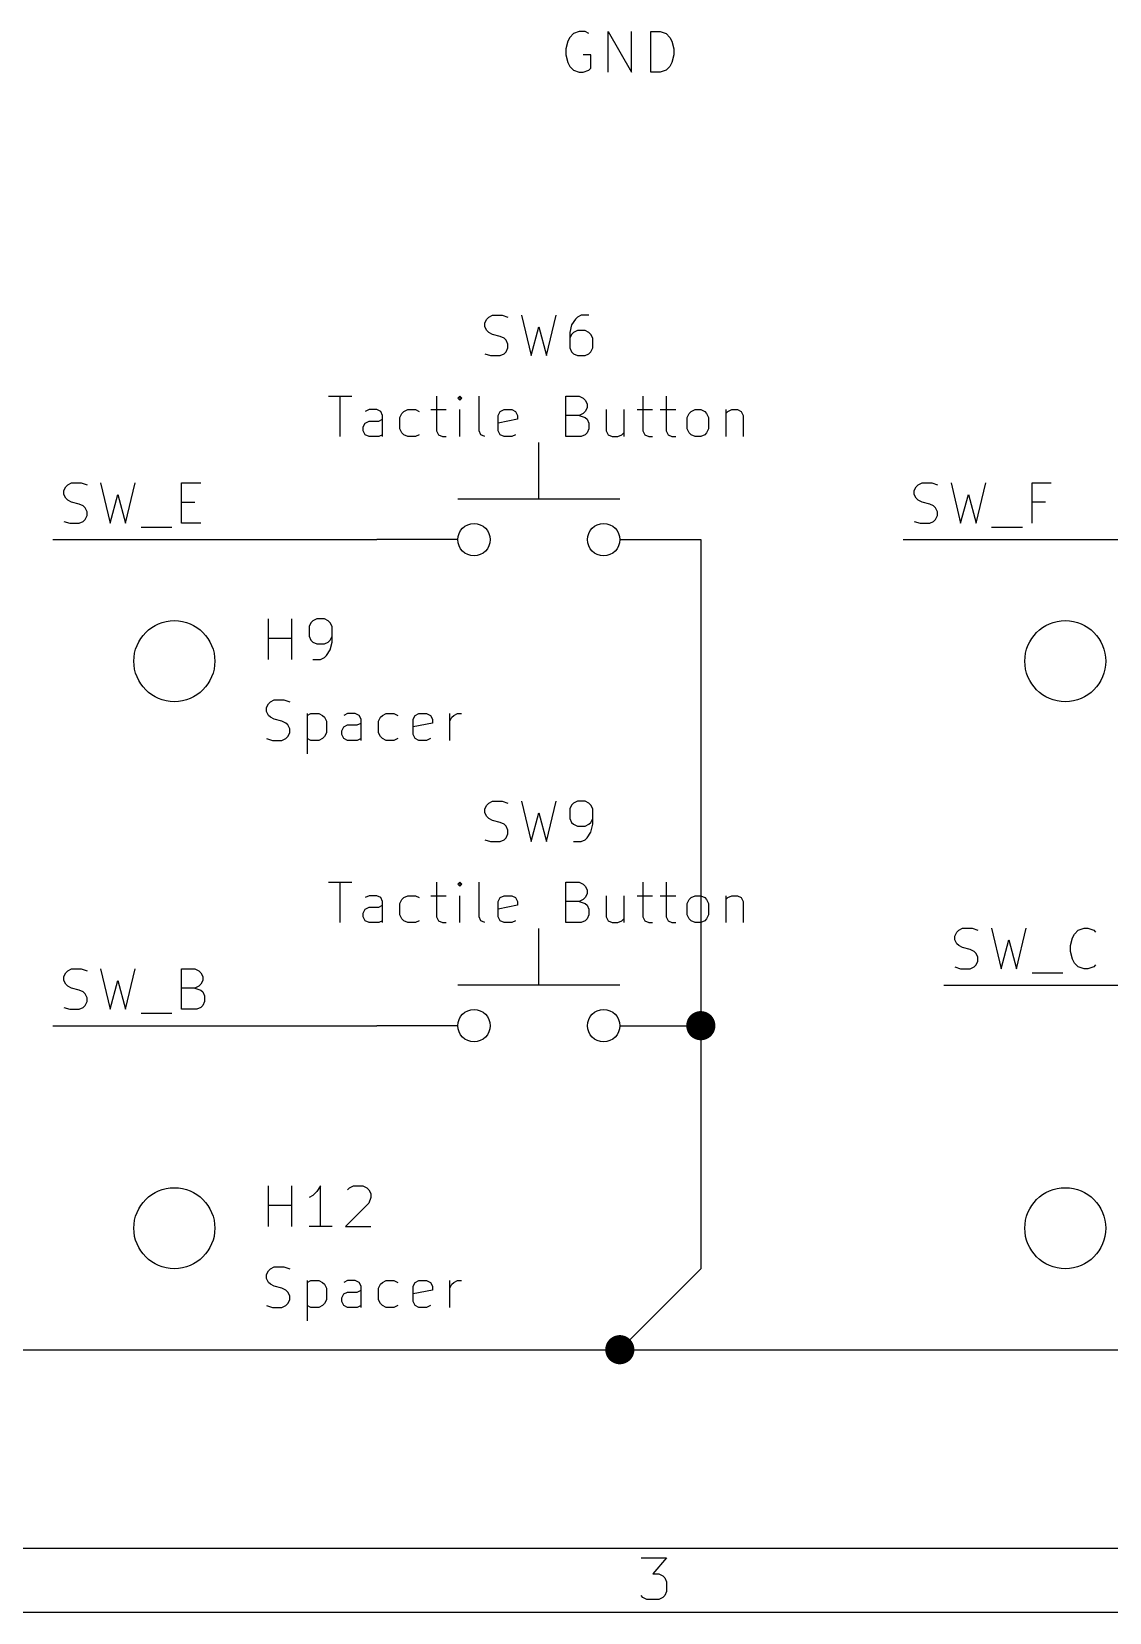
# Model space of a CAD drawing. Extents: x 0.4 to 11.3, y -7.9 to -0.4.
# Drawn here: x 4.574 to 5.904, y -7.874 to -5.923 of the extents above; entities that cross this region are included whole.
import ezdxf

# ---------------------------------------------------------------- set-up
doc = ezdxf.new("R2010")
doc.units = 0
doc.header["$MEASUREMENT"] = 0
for name, color, linetype in [('CYAN2', 4, 'CONTINUOUS'), ('GRAY1', 251, 'CONTINUOUS'), ('GREEN3', 91, 'CONTINUOUS'), ('RED2', 1, 'CONTINUOUS')]:
    doc.layers.add(name, color=color, linetype=linetype)

msp = doc.modelspace()

# ---------------------------------------------------------------- linework, layer by layer
at = {"layer": 'CYAN2', "linetype": 'CONTINUOUS'}
for p, q in [((5.2381, -5.9299), (5.2357, -5.9347)), ((5.2429, -5.9252), (5.2381, -5.9299)), ((5.25, -5.9228), (5.2429, -5.9252)), ((5.2571, -5.9228), (5.25, -5.9228)), ((5.2619, -5.9252), (5.2571, -5.9228)), ((5.2857, -5.9728), (5.2857, -5.9228)), ((5.2857, -5.9228), (5.3143, -5.9728)), ((5.3143, -5.9728), (5.3143, -5.9228)), ((5.3381, -5.9728), (5.3381, -5.9228)), ((5.3381, -5.9228), (5.35, -5.9228)), ((5.35, -5.9228), (5.3571, -5.9252)), ((5.3571, -5.9252), (5.3619, -5.9299)), ((5.3619, -5.9299), (5.3643, -5.9347)), ((5.2357, -5.9347), (5.2333, -5.9442)), ((5.2333, -5.9442), (5.2333, -5.9514)), ((5.2333, -5.9514), (5.2357, -5.9609)), ((5.2643, -5.9514), (5.2548, -5.9514)), ((5.2643, -5.968), (5.2643, -5.9514)), ((5.3643, -5.9347), (5.3667, -5.9442)), ((5.3667, -5.9514), (5.3643, -5.9609)), ((5.3667, -5.9442), (5.3667, -5.9514)), ((5.2357, -5.9609), (5.2381, -5.9657)), ((5.2381, -5.9657), (5.2429, -5.9704)), ((5.2429, -5.9704), (5.25, -5.9728)), ((5.2548, -5.9728), (5.2619, -5.9704)), ((5.2619, -5.9704), (5.2643, -5.968)), ((5.3571, -5.9704), (5.35, -5.9728)), ((5.3619, -5.9657), (5.3571, -5.9704)), ((5.3643, -5.9609), (5.3619, -5.9657)), ((5.25, -5.9728), (5.2548, -5.9728)), ((5.35, -5.9728), (5.3381, -5.9728)), ((5.1333, -6.2823), (5.1357, -6.2776)), ((5.1333, -6.2871), (5.1333, -6.2823)), ((5.1357, -6.2776), (5.1381, -6.2752)), ((5.1381, -6.2752), (5.1429, -6.2728)), ((5.1429, -6.2728), (5.1548, -6.2728)), ((5.1548, -6.2728), (5.1619, -6.2752)), ((5.1786, -6.2728), (5.1905, -6.3228)), ((5.2095, -6.3228), (5.2214, -6.2728)), ((5.2452, -6.2776), (5.2405, -6.2847)), ((5.2476, -6.2752), (5.2452, -6.2776)), ((5.2524, -6.2728), (5.2476, -6.2752)), ((5.2619, -6.2728), (5.2524, -6.2728)), ((5.1357, -6.2919), (5.1333, -6.2871)), ((5.1381, -6.2942), (5.1357, -6.2919)), ((5.1429, -6.2966), (5.1381, -6.2942)), ((5.1524, -6.299), (5.1429, -6.2966)), ((5.1571, -6.3014), (5.1524, -6.299)), ((5.1595, -6.3038), (5.1571, -6.3014)), ((5.1905, -6.3228), (5.2, -6.2871)), ((5.2, -6.2871), (5.2095, -6.3228)), ((5.2405, -6.2847), (5.2381, -6.2942)), ((5.2381, -6.2942), (5.2381, -6.3133)), ((5.2405, -6.2966), (5.2381, -6.3014)), ((5.2429, -6.2942), (5.2405, -6.2966)), ((5.2476, -6.2919), (5.2429, -6.2942)), ((5.2571, -6.2919), (5.2476, -6.2919)), ((5.2619, -6.2942), (5.2571, -6.2919)), ((5.2643, -6.2966), (5.2619, -6.2942)), ((5.2667, -6.3014), (5.2643, -6.2966)), ((5.2667, -6.3133), (5.2667, -6.3014)), ((5.1333, -6.3204), (5.1405, -6.3228)), ((5.1405, -6.3228), (5.1524, -6.3228)), ((5.1524, -6.3228), (5.1571, -6.3204)), ((5.1571, -6.3204), (5.1595, -6.318)), ((5.1619, -6.3085), (5.1595, -6.3038)), ((5.1595, -6.318), (5.1619, -6.3133)), ((5.1619, -6.3133), (5.1619, -6.3085)), ((5.2381, -6.3133), (5.2405, -6.318)), ((5.2405, -6.318), (5.2429, -6.3204)), ((5.2429, -6.3204), (5.2476, -6.3228)), ((5.2476, -6.3228), (5.2571, -6.3228)), ((5.2571, -6.3228), (5.2619, -6.3204)), ((5.2619, -6.3204), (5.2643, -6.318)), ((5.2643, -6.318), (5.2667, -6.3133)), ((4.9405, -6.3728), (4.9691, -6.3728)), ((4.9548, -6.4228), (4.9548, -6.3728)), ((5.0738, -6.3728), (5.0738, -6.4157)), ((5.1024, -6.3728), (5.1, -6.3752)), ((5.1, -6.3752), (5.1024, -6.3776)), ((5.1048, -6.3752), (5.1024, -6.3728)), ((5.1024, -6.3728), (5.1024, -6.3776)), ((5.1024, -6.3776), (5.1048, -6.3752)), ((5.1262, -6.4157), (5.1262, -6.3728)), ((5.2333, -6.4228), (5.2333, -6.3728)), ((5.2333, -6.3728), (5.25, -6.3728)), ((5.25, -6.3728), (5.2548, -6.3752)), ((5.2548, -6.3752), (5.2571, -6.3776)), ((5.2571, -6.3776), (5.2595, -6.3823)), ((5.3286, -6.3728), (5.3286, -6.4157)), ((5.3571, -6.3728), (5.3571, -6.4157)), ((4.9905, -6.3895), (4.9857, -6.3919)), ((5, -6.3895), (4.9905, -6.3895)), ((5.0048, -6.3919), (5, -6.3895)), ((5.0071, -6.3966), (5.0048, -6.3919)), ((5.0071, -6.4228), (5.0071, -6.3966)), ((5.0286, -6.399), (5.031, -6.3942)), ((5.0286, -6.4133), (5.0286, -6.399)), ((5.031, -6.3942), (5.0333, -6.3919)), ((5.0333, -6.3919), (5.0381, -6.3895)), ((5.0381, -6.3895), (5.0476, -6.3895)), ((5.0476, -6.3895), (5.0524, -6.3919)), ((5.0667, -6.3895), (5.0857, -6.3895)), ((5.1024, -6.4228), (5.1024, -6.3895)), ((5.15, -6.3966), (5.1524, -6.3919)), ((5.15, -6.4157), (5.15, -6.3966)), ((5.1524, -6.3919), (5.1571, -6.3895)), ((5.1571, -6.3895), (5.1667, -6.3895)), ((5.1667, -6.3895), (5.1714, -6.3919)), ((5.1714, -6.3919), (5.1738, -6.3966)), ((5.1738, -6.3966), (5.1738, -6.4014)), ((5.25, -6.3966), (5.2333, -6.3966)), ((5.2548, -6.3942), (5.25, -6.3966)), ((5.25, -6.3966), (5.2571, -6.399)), ((5.2571, -6.3919), (5.2548, -6.3942)), ((5.2595, -6.3871), (5.2571, -6.3919)), ((5.2571, -6.399), (5.2595, -6.4014)), ((5.2595, -6.3823), (5.2595, -6.3871)), ((5.2833, -6.3895), (5.2833, -6.4157)), ((5.3048, -6.3895), (5.3048, -6.4228)), ((5.3214, -6.3895), (5.3405, -6.3895)), ((5.35, -6.3895), (5.369, -6.3895)), ((5.3833, -6.399), (5.3857, -6.3942)), ((5.3833, -6.4133), (5.3833, -6.399)), ((5.3857, -6.3942), (5.3881, -6.3919)), ((5.3881, -6.3919), (5.3929, -6.3895)), ((5.3929, -6.3895), (5.4, -6.3895)), ((5.4, -6.3895), (5.4048, -6.3919)), ((5.4048, -6.3919), (5.4071, -6.3942)), ((5.4071, -6.3942), (5.4095, -6.399)), ((5.4095, -6.399), (5.4095, -6.4133)), ((5.4309, -6.3895), (5.4309, -6.4228)), ((5.4309, -6.3942), (5.4333, -6.3919)), ((5.4333, -6.3919), (5.4381, -6.3895)), ((5.4381, -6.3895), (5.4452, -6.3895)), ((5.4452, -6.3895), (5.45, -6.3919)), ((5.45, -6.3919), (5.4524, -6.3966)), ((5.4524, -6.3966), (5.4524, -6.4228)), ((4.9833, -6.4109), (4.9857, -6.4061)), ((4.9833, -6.4157), (4.9833, -6.4109)), ((4.9857, -6.4204), (4.9833, -6.4157)), ((4.9857, -6.4061), (4.9905, -6.4038)), ((4.9905, -6.4038), (5.0024, -6.4038)), ((5.0024, -6.4038), (5.0071, -6.4014)), ((5.031, -6.418), (5.0286, -6.4133)), ((5.0333, -6.4204), (5.031, -6.418)), ((5.0738, -6.4157), (5.0762, -6.4204)), ((5.1286, -6.4204), (5.1262, -6.4157)), ((5.1738, -6.4014), (5.15, -6.4061)), ((5.1524, -6.4204), (5.15, -6.4157)), ((5.2595, -6.418), (5.2571, -6.4204)), ((5.2595, -6.4014), (5.2619, -6.4061)), ((5.2619, -6.4133), (5.2595, -6.418)), ((5.2619, -6.4061), (5.2619, -6.4133)), ((5.2833, -6.4157), (5.2857, -6.4204)), ((5.3024, -6.4204), (5.3048, -6.418)), ((5.3286, -6.4157), (5.331, -6.4204)), ((5.3571, -6.4157), (5.3595, -6.4204)), ((5.3857, -6.418), (5.3833, -6.4133)), ((5.3881, -6.4204), (5.3857, -6.418)), ((5.4071, -6.418), (5.4048, -6.4204)), ((5.4095, -6.4133), (5.4071, -6.418)), ((4.9905, -6.4228), (4.9857, -6.4204)), ((5.0024, -6.4228), (4.9905, -6.4228)), ((5.0071, -6.4204), (5.0024, -6.4228)), ((5.0381, -6.4228), (5.0333, -6.4204)), ((5.0476, -6.4228), (5.0381, -6.4228)), ((5.0524, -6.4204), (5.0476, -6.4228)), ((5.0762, -6.4204), (5.081, -6.4228)), ((5.081, -6.4228), (5.0857, -6.4228)), ((5.1333, -6.4228), (5.1286, -6.4204)), ((5.1571, -6.4228), (5.1524, -6.4204)), ((5.1667, -6.4228), (5.1571, -6.4228)), ((5.1714, -6.4204), (5.1667, -6.4228)), ((5.2524, -6.4228), (5.2333, -6.4228)), ((5.2571, -6.4204), (5.2524, -6.4228)), ((5.2857, -6.4204), (5.2905, -6.4228)), ((5.2905, -6.4228), (5.2976, -6.4228)), ((5.2976, -6.4228), (5.3024, -6.4204)), ((5.331, -6.4204), (5.3357, -6.4228)), ((5.3357, -6.4228), (5.3405, -6.4228)), ((5.3595, -6.4204), (5.3643, -6.4228)), ((5.3643, -6.4228), (5.369, -6.4228)), ((5.3929, -6.4228), (5.3881, -6.4204)), ((5.4, -6.4228), (5.3929, -6.4228)), ((5.4048, -6.4204), (5.4, -6.4228)), ((4.8663, -6.6978), (4.8663, -6.6478)), ((4.8949, -6.6978), (4.8949, -6.6478)), ((4.9187, -6.6526), (4.9163, -6.6573)), ((4.921, -6.6502), (4.9187, -6.6526)), ((4.9258, -6.6478), (4.921, -6.6502)), ((4.9353, -6.6478), (4.9258, -6.6478)), ((4.9401, -6.6502), (4.9353, -6.6478)), ((4.9425, -6.6526), (4.9401, -6.6502)), ((4.9449, -6.6573), (4.9425, -6.6526)), ((4.8663, -6.6716), (4.8949, -6.6716)), ((4.9163, -6.6573), (4.9163, -6.6692)), ((4.9163, -6.6692), (4.9187, -6.674)), ((4.9187, -6.674), (4.921, -6.6764)), ((4.9401, -6.6764), (4.9425, -6.674)), ((4.9425, -6.674), (4.9449, -6.6692)), ((4.9449, -6.6764), (4.9449, -6.6573)), ((4.921, -6.6764), (4.9258, -6.6788)), ((4.9258, -6.6788), (4.9353, -6.6788)), ((4.9353, -6.6788), (4.9401, -6.6764)), ((4.9353, -6.6954), (4.9377, -6.693)), ((4.9377, -6.693), (4.9425, -6.6859)), ((4.9425, -6.6859), (4.9449, -6.6764)), ((4.921, -6.6978), (4.9306, -6.6978)), ((4.9306, -6.6978), (4.9353, -6.6954)), ((4.8663, -6.7526), (4.8687, -6.7502)), ((4.8687, -6.7502), (4.8734, -6.7478)), ((4.8734, -6.7478), (4.8853, -6.7478)), ((4.8853, -6.7478), (4.8925, -6.7502)), ((4.8639, -6.7573), (4.8663, -6.7526)), ((4.8639, -6.7621), (4.8639, -6.7573)), ((4.8663, -6.7669), (4.8639, -6.7621)), ((4.8687, -6.7692), (4.8663, -6.7669)), ((4.8734, -6.7716), (4.8687, -6.7692)), ((4.8829, -6.774), (4.8734, -6.7716)), ((4.9139, -6.7645), (4.9139, -6.8145)), ((4.9139, -6.7669), (4.9187, -6.7645)), ((4.9187, -6.7645), (4.9282, -6.7645)), ((4.9282, -6.7645), (4.9329, -6.7669)), ((4.9329, -6.7669), (4.9353, -6.7692)), ((4.9353, -6.7692), (4.9377, -6.774)), ((4.9639, -6.7645), (4.9591, -6.7669)), ((4.9734, -6.7645), (4.9639, -6.7645)), ((4.9782, -6.7669), (4.9734, -6.7645)), ((4.9806, -6.7716), (4.9782, -6.7669)), ((4.9806, -6.7978), (4.9806, -6.7716)), ((5.002, -6.774), (5.0044, -6.7692)), ((5.0044, -6.7692), (5.0068, -6.7669)), ((5.0068, -6.7669), (5.0115, -6.7645)), ((5.0115, -6.7645), (5.021, -6.7645)), ((5.021, -6.7645), (5.0258, -6.7669)), ((5.0449, -6.7716), (5.0472, -6.7669)), ((5.0449, -6.7907), (5.0449, -6.7716)), ((5.0472, -6.7669), (5.052, -6.7645)), ((5.052, -6.7645), (5.0615, -6.7645)), ((5.0615, -6.7645), (5.0663, -6.7669)), ((5.0663, -6.7669), (5.0687, -6.7716)), ((5.0687, -6.7716), (5.0687, -6.7764)), ((5.0901, -6.7978), (5.0901, -6.7645)), ((5.0901, -6.774), (5.0925, -6.7692)), ((5.0925, -6.7692), (5.0949, -6.7669)), ((5.0949, -6.7669), (5.0996, -6.7645)), ((5.0996, -6.7645), (5.1044, -6.7645)), ((4.8877, -6.7764), (4.8829, -6.774)), ((4.8901, -6.7788), (4.8877, -6.7764)), ((4.8925, -6.7835), (4.8901, -6.7788)), ((4.8901, -6.793), (4.8925, -6.7883)), ((4.8925, -6.7883), (4.8925, -6.7835)), ((4.9377, -6.7883), (4.9353, -6.793)), ((4.9377, -6.774), (4.9377, -6.7883)), ((4.9568, -6.7859), (4.9591, -6.7811)), ((4.9568, -6.7907), (4.9568, -6.7859)), ((4.9591, -6.7954), (4.9568, -6.7907)), ((4.9591, -6.7811), (4.9639, -6.7788)), ((4.9639, -6.7788), (4.9758, -6.7788)), ((4.9758, -6.7788), (4.9806, -6.7764)), ((5.002, -6.7883), (5.002, -6.774)), ((5.0044, -6.793), (5.002, -6.7883)), ((5.0687, -6.7764), (5.0449, -6.7811)), ((5.0472, -6.7954), (5.0449, -6.7907)), ((4.8639, -6.7954), (4.871, -6.7978)), ((4.871, -6.7978), (4.8829, -6.7978)), ((4.8829, -6.7978), (4.8877, -6.7954)), ((4.8877, -6.7954), (4.8901, -6.793)), ((4.9187, -6.7978), (4.9139, -6.7954)), ((4.9282, -6.7978), (4.9187, -6.7978)), ((4.9329, -6.7954), (4.9282, -6.7978)), ((4.9353, -6.793), (4.9329, -6.7954)), ((4.9639, -6.7978), (4.9591, -6.7954)), ((4.9758, -6.7978), (4.9639, -6.7978)), ((4.9806, -6.7954), (4.9758, -6.7978)), ((5.0068, -6.7954), (5.0044, -6.793)), ((5.0115, -6.7978), (5.0068, -6.7954)), ((5.021, -6.7978), (5.0115, -6.7978)), ((5.0258, -6.7954), (5.021, -6.7978)), ((5.052, -6.7978), (5.0472, -6.7954)), ((5.0615, -6.7978), (5.052, -6.7978)), ((5.0663, -6.7954), (5.0615, -6.7978)), ((5.1333, -6.8823), (5.1357, -6.8776)), ((5.1333, -6.8871), (5.1333, -6.8823)), ((5.1357, -6.8919), (5.1333, -6.8871)), ((5.1357, -6.8776), (5.1381, -6.8752)), ((5.1381, -6.8752), (5.1429, -6.8728)), ((5.1429, -6.8728), (5.1548, -6.8728)), ((5.1548, -6.8728), (5.1619, -6.8752)), ((5.1786, -6.8728), (5.1905, -6.9228)), ((5.1905, -6.9228), (5.2, -6.8871)), ((5.2, -6.8871), (5.2095, -6.9228)), ((5.2095, -6.9228), (5.2214, -6.8728)), ((5.2405, -6.8776), (5.2381, -6.8823)), ((5.2381, -6.8823), (5.2381, -6.8942)), ((5.2429, -6.8752), (5.2405, -6.8776)), ((5.2476, -6.8728), (5.2429, -6.8752)), ((5.2571, -6.8728), (5.2476, -6.8728)), ((5.2619, -6.8752), (5.2571, -6.8728)), ((5.2643, -6.8776), (5.2619, -6.8752)), ((5.2667, -6.8823), (5.2643, -6.8776)), ((5.2667, -6.9014), (5.2667, -6.8823)), ((5.1381, -6.8942), (5.1357, -6.8919)), ((5.1429, -6.8966), (5.1381, -6.8942)), ((5.1524, -6.899), (5.1429, -6.8966)), ((5.1571, -6.9014), (5.1524, -6.899)), ((5.1595, -6.9038), (5.1571, -6.9014)), ((5.1619, -6.9085), (5.1595, -6.9038)), ((5.2381, -6.8942), (5.2405, -6.899)), ((5.2405, -6.899), (5.2429, -6.9014)), ((5.2429, -6.9014), (5.2476, -6.9038)), ((5.2476, -6.9038), (5.2571, -6.9038)), ((5.2571, -6.9038), (5.2619, -6.9014)), ((5.2619, -6.9014), (5.2643, -6.899)), ((5.2643, -6.899), (5.2667, -6.8942)), ((5.2643, -6.9109), (5.2667, -6.9014)), ((5.1333, -6.9204), (5.1405, -6.9228)), ((5.1405, -6.9228), (5.1524, -6.9228)), ((5.1524, -6.9228), (5.1571, -6.9204)), ((5.1571, -6.9204), (5.1595, -6.918)), ((5.1595, -6.918), (5.1619, -6.9133)), ((5.1619, -6.9133), (5.1619, -6.9085)), ((5.2429, -6.9228), (5.2524, -6.9228)), ((5.2524, -6.9228), (5.2571, -6.9204)), ((5.2571, -6.9204), (5.2595, -6.918)), ((5.2595, -6.918), (5.2643, -6.9109)), ((4.9405, -6.9728), (4.9691, -6.9728)), ((4.9548, -7.0228), (4.9548, -6.9728)), ((5.0738, -6.9728), (5.0738, -7.0157)), ((5.1024, -6.9728), (5.1, -6.9752)), ((5.1, -6.9752), (5.1024, -6.9776)), ((5.1048, -6.9752), (5.1024, -6.9728)), ((5.1024, -6.9728), (5.1024, -6.9776)), ((5.1024, -6.9776), (5.1048, -6.9752)), ((5.1262, -7.0157), (5.1262, -6.9728)), ((5.2333, -7.0228), (5.2333, -6.9728)), ((5.2333, -6.9728), (5.25, -6.9728)), ((5.25, -6.9728), (5.2548, -6.9752)), ((5.2548, -6.9752), (5.2571, -6.9776)), ((5.2571, -6.9776), (5.2595, -6.9823)), ((5.2595, -6.9823), (5.2595, -6.9871)), ((5.3286, -6.9728), (5.3286, -7.0157)), ((5.3571, -6.9728), (5.3571, -7.0157)), ((4.9905, -6.9895), (4.9857, -6.9919)), ((4.9857, -7.0061), (4.9905, -7.0038)), ((5, -6.9895), (4.9905, -6.9895)), ((4.9905, -7.0038), (5.0024, -7.0038)), ((5.0048, -6.9919), (5, -6.9895)), ((5.0024, -7.0038), (5.0071, -7.0014)), ((5.0071, -6.9966), (5.0048, -6.9919)), ((5.0071, -7.0228), (5.0071, -6.9966)), ((5.0286, -6.999), (5.031, -6.9942)), ((5.0286, -7.0133), (5.0286, -6.999)), ((5.031, -6.9942), (5.0333, -6.9919)), ((5.0333, -6.9919), (5.0381, -6.9895)), ((5.0381, -6.9895), (5.0476, -6.9895)), ((5.0476, -6.9895), (5.0524, -6.9919)), ((5.0667, -6.9895), (5.0857, -6.9895)), ((5.1024, -7.0228), (5.1024, -6.9895)), ((5.15, -6.9966), (5.1524, -6.9919)), ((5.15, -7.0157), (5.15, -6.9966)), ((5.1738, -7.0014), (5.15, -7.0061)), ((5.1524, -6.9919), (5.1571, -6.9895)), ((5.1571, -6.9895), (5.1667, -6.9895)), ((5.1667, -6.9895), (5.1714, -6.9919)), ((5.1714, -6.9919), (5.1738, -6.9966)), ((5.1738, -6.9966), (5.1738, -7.0014)), ((5.25, -6.9966), (5.2333, -6.9966)), ((5.2548, -6.9942), (5.25, -6.9966)), ((5.25, -6.9966), (5.2571, -6.999)), ((5.2571, -6.9919), (5.2548, -6.9942)), ((5.2595, -6.9871), (5.2571, -6.9919)), ((5.2571, -6.999), (5.2595, -7.0014)), ((5.2595, -7.0014), (5.2619, -7.0061)), ((5.2833, -6.9895), (5.2833, -7.0157)), ((5.3048, -6.9895), (5.3048, -7.0228)), ((5.3214, -6.9895), (5.3405, -6.9895)), ((5.35, -6.9895), (5.369, -6.9895)), ((5.3833, -6.999), (5.3857, -6.9942)), ((5.3833, -7.0133), (5.3833, -6.999)), ((5.3857, -6.9942), (5.3881, -6.9919)), ((5.3881, -6.9919), (5.3929, -6.9895)), ((5.3929, -6.9895), (5.4, -6.9895)), ((5.4, -6.9895), (5.4048, -6.9919)), ((5.4048, -6.9919), (5.4071, -6.9942)), ((5.4071, -6.9942), (5.4095, -6.999)), ((5.4095, -6.999), (5.4095, -7.0133)), ((5.4309, -6.9895), (5.4309, -7.0228)), ((5.4309, -6.9942), (5.4333, -6.9919)), ((5.4333, -6.9919), (5.4381, -6.9895)), ((5.4381, -6.9895), (5.4452, -6.9895)), ((5.4452, -6.9895), (5.45, -6.9919)), ((5.45, -6.9919), (5.4524, -6.9966)), ((5.4524, -6.9966), (5.4524, -7.0228)), ((4.9833, -7.0109), (4.9857, -7.0061)), ((4.9833, -7.0157), (4.9833, -7.0109)), ((4.9857, -7.0204), (4.9833, -7.0157)), ((4.9905, -7.0228), (4.9857, -7.0204)), ((5.0024, -7.0228), (4.9905, -7.0228)), ((5.0071, -7.0204), (5.0024, -7.0228)), ((5.031, -7.018), (5.0286, -7.0133)), ((5.0333, -7.0204), (5.031, -7.018)), ((5.0381, -7.0228), (5.0333, -7.0204)), ((5.0476, -7.0228), (5.0381, -7.0228)), ((5.0524, -7.0204), (5.0476, -7.0228)), ((5.0738, -7.0157), (5.0762, -7.0204)), ((5.0762, -7.0204), (5.081, -7.0228)), ((5.081, -7.0228), (5.0857, -7.0228)), ((5.1286, -7.0204), (5.1262, -7.0157)), ((5.1333, -7.0228), (5.1286, -7.0204)), ((5.1524, -7.0204), (5.15, -7.0157)), ((5.1571, -7.0228), (5.1524, -7.0204)), ((5.1667, -7.0228), (5.1571, -7.0228)), ((5.1714, -7.0204), (5.1667, -7.0228)), ((5.2524, -7.0228), (5.2333, -7.0228)), ((5.2571, -7.0204), (5.2524, -7.0228)), ((5.2595, -7.018), (5.2571, -7.0204)), ((5.2619, -7.0133), (5.2595, -7.018)), ((5.2619, -7.0061), (5.2619, -7.0133)), ((5.2833, -7.0157), (5.2857, -7.0204)), ((5.2857, -7.0204), (5.2905, -7.0228)), ((5.2905, -7.0228), (5.2976, -7.0228)), ((5.2976, -7.0228), (5.3024, -7.0204)), ((5.3024, -7.0204), (5.3048, -7.018)), ((5.3286, -7.0157), (5.331, -7.0204)), ((5.331, -7.0204), (5.3357, -7.0228)), ((5.3357, -7.0228), (5.3405, -7.0228)), ((5.3571, -7.0157), (5.3595, -7.0204)), ((5.3595, -7.0204), (5.3643, -7.0228)), ((5.3643, -7.0228), (5.369, -7.0228)), ((5.3857, -7.018), (5.3833, -7.0133)), ((5.3881, -7.0204), (5.3857, -7.018)), ((5.3929, -7.0228), (5.3881, -7.0204)), ((5.4, -7.0228), (5.3929, -7.0228)), ((5.4048, -7.0204), (5.4, -7.0228)), ((5.4071, -7.018), (5.4048, -7.0204)), ((5.4095, -7.0133), (5.4071, -7.018)), ((4.8663, -7.3978), (4.8663, -7.3478)), ((4.8949, -7.3978), (4.8949, -7.3478)), ((4.9258, -7.3549), (4.921, -7.3597)), ((4.9306, -7.3478), (4.9258, -7.3549)), ((4.9306, -7.3978), (4.9306, -7.3478)), ((4.9639, -7.3526), (4.9663, -7.3502)), ((4.9663, -7.3502), (4.971, -7.3478)), ((4.971, -7.3478), (4.9829, -7.3478)), ((4.9829, -7.3478), (4.9877, -7.3502)), ((4.9877, -7.3502), (4.9901, -7.3526)), ((4.9901, -7.3526), (4.9925, -7.3573)), ((4.8663, -7.3716), (4.8949, -7.3716)), ((4.921, -7.3597), (4.9163, -7.3621)), ((4.9901, -7.3692), (4.9615, -7.3978)), ((4.9925, -7.3621), (4.9901, -7.3692)), ((4.9925, -7.3573), (4.9925, -7.3621)), ((4.9449, -7.3978), (4.9163, -7.3978)), ((4.9615, -7.3978), (4.9925, -7.3978)), ((4.8639, -7.4573), (4.8663, -7.4526)), ((4.8663, -7.4526), (4.8687, -7.4502)), ((4.8687, -7.4502), (4.8734, -7.4478)), ((4.8734, -7.4478), (4.8853, -7.4478)), ((4.8853, -7.4478), (4.8925, -7.4502)), ((4.8639, -7.4621), (4.8639, -7.4573)), ((4.8663, -7.4669), (4.8639, -7.4621)), ((4.8687, -7.4692), (4.8663, -7.4669)), ((4.8734, -7.4716), (4.8687, -7.4692)), ((4.8829, -7.474), (4.8734, -7.4716)), ((4.8877, -7.4764), (4.8829, -7.474)), ((4.9139, -7.4645), (4.9139, -7.5145)), ((4.9139, -7.4669), (4.9187, -7.4645)), ((4.9187, -7.4645), (4.9282, -7.4645)), ((4.9282, -7.4645), (4.9329, -7.4669)), ((4.9329, -7.4669), (4.9353, -7.4692)), ((4.9353, -7.4692), (4.9377, -7.474)), ((4.9377, -7.474), (4.9377, -7.4883)), ((4.9639, -7.4645), (4.9591, -7.4669)), ((4.9734, -7.4645), (4.9639, -7.4645)), ((4.9782, -7.4669), (4.9734, -7.4645)), ((4.9806, -7.4716), (4.9782, -7.4669)), ((4.9806, -7.4978), (4.9806, -7.4716)), ((5.002, -7.474), (5.0044, -7.4692)), ((5.002, -7.4883), (5.002, -7.474)), ((5.0044, -7.4692), (5.0068, -7.4669)), ((5.0068, -7.4669), (5.0115, -7.4645)), ((5.0115, -7.4645), (5.021, -7.4645)), ((5.021, -7.4645), (5.0258, -7.4669)), ((5.0449, -7.4716), (5.0472, -7.4669)), ((5.0449, -7.4907), (5.0449, -7.4716)), ((5.0472, -7.4669), (5.052, -7.4645)), ((5.052, -7.4645), (5.0615, -7.4645)), ((5.0615, -7.4645), (5.0663, -7.4669)), ((5.0663, -7.4669), (5.0687, -7.4716)), ((5.0687, -7.4716), (5.0687, -7.4764)), ((5.0901, -7.4978), (5.0901, -7.4645)), ((5.0901, -7.474), (5.0925, -7.4692)), ((5.0925, -7.4692), (5.0949, -7.4669)), ((5.0949, -7.4669), (5.0996, -7.4645)), ((5.0996, -7.4645), (5.1044, -7.4645)), ((4.8901, -7.4788), (4.8877, -7.4764)), ((4.8877, -7.4954), (4.8901, -7.493)), ((4.8925, -7.4835), (4.8901, -7.4788)), ((4.8901, -7.493), (4.8925, -7.4883)), ((4.8925, -7.4883), (4.8925, -7.4835)), ((4.9353, -7.493), (4.9329, -7.4954)), ((4.9377, -7.4883), (4.9353, -7.493)), ((4.9568, -7.4859), (4.9591, -7.4811)), ((4.9568, -7.4907), (4.9568, -7.4859)), ((4.9591, -7.4954), (4.9568, -7.4907)), ((4.9591, -7.4811), (4.9639, -7.4788)), ((4.9639, -7.4788), (4.9758, -7.4788)), ((4.9758, -7.4788), (4.9806, -7.4764)), ((5.0044, -7.493), (5.002, -7.4883)), ((5.0068, -7.4954), (5.0044, -7.493)), ((5.0687, -7.4764), (5.0449, -7.4811)), ((5.0472, -7.4954), (5.0449, -7.4907)), ((4.8639, -7.4954), (4.871, -7.4978)), ((4.871, -7.4978), (4.8829, -7.4978)), ((4.8829, -7.4978), (4.8877, -7.4954)), ((4.9187, -7.4978), (4.9139, -7.4954)), ((4.9282, -7.4978), (4.9187, -7.4978)), ((4.9329, -7.4954), (4.9282, -7.4978)), ((4.9639, -7.4978), (4.9591, -7.4954)), ((4.9758, -7.4978), (4.9639, -7.4978)), ((4.9806, -7.4954), (4.9758, -7.4978)), ((5.0115, -7.4978), (5.0068, -7.4954)), ((5.021, -7.4978), (5.0115, -7.4978)), ((5.0258, -7.4954), (5.021, -7.4978)), ((5.052, -7.4978), (5.0472, -7.4954)), ((5.0615, -7.4978), (5.052, -7.4978)), ((5.0663, -7.4954), (5.0615, -7.4978))]:
    msp.add_line(p, q, dxfattribs=at)
at = {"layer": 'GRAY1', "linetype": 'CONTINUOUS'}
for p, q in [((4.6136, -6.4893), (4.616, -6.4846)), ((4.6136, -6.4941), (4.6136, -6.4893)), ((4.616, -6.4988), (4.6136, -6.4941)), ((4.616, -6.4846), (4.6184, -6.4822)), ((4.6184, -6.4822), (4.6232, -6.4798)), ((4.6232, -6.4798), (4.6351, -6.4798)), ((4.6351, -6.4798), (4.6422, -6.4822)), ((4.6589, -6.4798), (4.6708, -6.5298)), ((4.6708, -6.5298), (4.6803, -6.4941)), ((4.6803, -6.4941), (4.6898, -6.5298)), ((4.6898, -6.5298), (4.7017, -6.4798)), ((4.7589, -6.5298), (4.7589, -6.4798)), ((4.7589, -6.4798), (4.7827, -6.4798)), ((5.6636, -6.4893), (5.666, -6.4846)), ((5.6636, -6.4941), (5.6636, -6.4893)), ((5.666, -6.4988), (5.6636, -6.4941)), ((5.666, -6.4846), (5.6684, -6.4822)), ((5.6684, -6.4822), (5.6732, -6.4798)), ((5.6732, -6.4798), (5.6851, -6.4798)), ((5.6851, -6.4798), (5.6922, -6.4822)), ((5.7089, -6.4798), (5.7208, -6.5298)), ((5.7208, -6.5298), (5.7303, -6.4941)), ((5.7303, -6.4941), (5.7398, -6.5298)), ((5.7398, -6.5298), (5.7517, -6.4798)), ((5.8089, -6.5298), (5.8089, -6.4798)), ((5.8089, -6.4798), (5.8327, -6.4798)), ((4.6184, -6.5012), (4.616, -6.4988)), ((4.6232, -6.5036), (4.6184, -6.5012)), ((4.6327, -6.506), (4.6232, -6.5036)), ((4.6374, -6.5084), (4.6327, -6.506)), ((4.6398, -6.5108), (4.6374, -6.5084)), ((4.6422, -6.5155), (4.6398, -6.5108)), ((4.6422, -6.5203), (4.6422, -6.5155)), ((4.7589, -6.5036), (4.7755, -6.5036)), ((5.6684, -6.5012), (5.666, -6.4988)), ((5.6732, -6.5036), (5.6684, -6.5012)), ((5.6827, -6.506), (5.6732, -6.5036)), ((5.6874, -6.5084), (5.6827, -6.506)), ((5.6898, -6.5108), (5.6874, -6.5084)), ((5.6922, -6.5155), (5.6898, -6.5108)), ((5.6922, -6.5203), (5.6922, -6.5155)), ((5.8255, -6.5036), (5.8089, -6.5036)), ((4.6136, -6.5274), (4.6208, -6.5298)), ((4.6208, -6.5298), (4.6327, -6.5298)), ((4.6327, -6.5298), (4.6374, -6.5274)), ((4.6374, -6.5274), (4.6398, -6.525)), ((4.6398, -6.525), (4.6422, -6.5203)), ((4.7089, -6.5346), (4.747, -6.5346)), ((4.7827, -6.5298), (4.7589, -6.5298)), ((5.6636, -6.5274), (5.6708, -6.5298)), ((5.6708, -6.5298), (5.6827, -6.5298)), ((5.6827, -6.5298), (5.6874, -6.5274)), ((5.6874, -6.5274), (5.6898, -6.525)), ((5.6898, -6.525), (5.6922, -6.5203)), ((5.7589, -6.5346), (5.797, -6.5346)), ((5.7136, -7.0393), (5.716, -7.0346)), ((5.7136, -7.0441), (5.7136, -7.0393)), ((5.716, -7.0488), (5.7136, -7.0441)), ((5.716, -7.0346), (5.7184, -7.0322)), ((5.7184, -7.0322), (5.7232, -7.0298)), ((5.7232, -7.0298), (5.7351, -7.0298)), ((5.7351, -7.0298), (5.7422, -7.0322)), ((5.7589, -7.0298), (5.7708, -7.0798)), ((5.7708, -7.0798), (5.7803, -7.0441)), ((5.7803, -7.0441), (5.7898, -7.0798)), ((5.7898, -7.0798), (5.8017, -7.0298)), ((5.8565, -7.0512), (5.8589, -7.0417)), ((5.8589, -7.0417), (5.8612, -7.0369)), ((5.8612, -7.0369), (5.866, -7.0322)), ((5.866, -7.0322), (5.8732, -7.0298)), ((5.8732, -7.0298), (5.8779, -7.0298)), ((5.8779, -7.0298), (5.8851, -7.0322)), ((5.8851, -7.0322), (5.8874, -7.0346)), ((5.7184, -7.0512), (5.716, -7.0488)), ((5.7232, -7.0536), (5.7184, -7.0512)), ((5.7327, -7.056), (5.7232, -7.0536)), ((5.7374, -7.0584), (5.7327, -7.056)), ((5.7398, -7.0608), (5.7374, -7.0584)), ((5.7422, -7.0655), (5.7398, -7.0608)), ((5.8565, -7.0584), (5.8565, -7.0512)), ((5.8589, -7.0679), (5.8565, -7.0584)), ((4.616, -7.0846), (4.6184, -7.0822)), ((4.6184, -7.0822), (4.6232, -7.0798)), ((4.6232, -7.0798), (4.6351, -7.0798)), ((4.6351, -7.0798), (4.6422, -7.0822)), ((4.6589, -7.0798), (4.6708, -7.1298)), ((4.6898, -7.1298), (4.7017, -7.0798)), ((4.7589, -7.1298), (4.7589, -7.0798)), ((4.7589, -7.0798), (4.7755, -7.0798)), ((4.7755, -7.0798), (4.7803, -7.0822)), ((4.7803, -7.0822), (4.7827, -7.0846)), ((5.7136, -7.0774), (5.7208, -7.0798)), ((5.7208, -7.0798), (5.7327, -7.0798)), ((5.7327, -7.0798), (5.7374, -7.0774)), ((5.7374, -7.0774), (5.7398, -7.075)), ((5.7398, -7.075), (5.7422, -7.0703)), ((5.7422, -7.0703), (5.7422, -7.0655)), ((5.8612, -7.0727), (5.8589, -7.0679)), ((5.866, -7.0774), (5.8612, -7.0727)), ((5.8732, -7.0798), (5.866, -7.0774)), ((5.8779, -7.0798), (5.8732, -7.0798)), ((5.8851, -7.0774), (5.8779, -7.0798)), ((5.8874, -7.075), (5.8851, -7.0774)), ((4.6136, -7.0893), (4.616, -7.0846)), ((4.6136, -7.0941), (4.6136, -7.0893)), ((4.616, -7.0988), (4.6136, -7.0941)), ((4.6184, -7.1012), (4.616, -7.0988)), ((4.6232, -7.1036), (4.6184, -7.1012)), ((4.6708, -7.1298), (4.6803, -7.0941)), ((4.6803, -7.0941), (4.6898, -7.1298)), ((4.7803, -7.1012), (4.7755, -7.1036)), ((4.7827, -7.0988), (4.7803, -7.1012)), ((4.7827, -7.0846), (4.7851, -7.0893)), ((4.7851, -7.0941), (4.7827, -7.0988)), ((4.7851, -7.0893), (4.7851, -7.0941)), ((5.8089, -7.0846), (5.847, -7.0846)), ((4.6327, -7.106), (4.6232, -7.1036)), ((4.6374, -7.1084), (4.6327, -7.106)), ((4.6398, -7.1108), (4.6374, -7.1084)), ((4.6422, -7.1155), (4.6398, -7.1108)), ((4.6398, -7.125), (4.6422, -7.1203)), ((4.6422, -7.1203), (4.6422, -7.1155)), ((4.7755, -7.1036), (4.7589, -7.1036)), ((4.7755, -7.1036), (4.7827, -7.106)), ((4.7827, -7.106), (4.7851, -7.1084)), ((4.7851, -7.1084), (4.7874, -7.1131)), ((4.7874, -7.1203), (4.7851, -7.125)), ((4.7874, -7.1131), (4.7874, -7.1203)), ((4.6136, -7.1274), (4.6208, -7.1298)), ((4.6208, -7.1298), (4.6327, -7.1298)), ((4.6327, -7.1298), (4.6374, -7.1274)), ((4.6374, -7.1274), (4.6398, -7.125)), ((4.7089, -7.1346), (4.747, -7.1346)), ((4.7779, -7.1298), (4.7589, -7.1298)), ((4.7827, -7.1274), (4.7779, -7.1298)), ((4.7851, -7.125), (4.7827, -7.1274))]:
    msp.add_line(p, q, dxfattribs=at)
at = {"layer": 'GREEN3', "linetype": 'CONTINUOUS'}
for p, q in [((4.6, -6.55), (5, -6.55)), ((5.4, -6.55), (5.4, -7.15)), ((5.65, -6.55), (6.05, -6.55)), ((5.7, -7.1), (6.05, -7.1)), ((4.6, -7.15), (5, -7.15)), ((5.4, -7.15), (5.4, -7.45)), ((5.4, -7.45), (5.3, -7.55)), ((4.25, -7.55), (5.3, -7.55)), ((5.3, -7.55), (6.45, -7.55))]:
    msp.add_line(p, q, dxfattribs=at)
at = {"layer": 'GREEN3', "const_width": 0.018}
for points in [[(5.391, -7.15, 1), (5.409, -7.15, 1)], [(5.291, -7.55, 1), (5.309, -7.55, 1)]]:
    msp.add_lwpolyline(points, format="xyb", close=True, dxfattribs=at)
at = {"layer": 'RED2', "linetype": 'CONTINUOUS'}
for p, q in [((5.2, -6.5), (5.2, -6.43)), ((5.3, -6.5), (5.1, -6.5)), ((5.1, -6.55), (5, -6.55)), ((5.3, -6.55), (5.4, -6.55)), ((5.2, -7.1), (5.2, -7.03)), ((5.3, -7.1), (5.1, -7.1)), ((5.1, -7.15), (5, -7.15)), ((5.3, -7.15), (5.4, -7.15)), ((11.2206, -7.7956), (0.4724, -7.7956)), ((5.3262, -7.8071), (5.3578, -7.8071)), ((5.3578, -7.8071), (5.3408, -7.8266)), ((5.3408, -7.8266), (5.3481, -7.8266)), ((5.3481, -7.8266), (5.353, -7.8291)), ((5.353, -7.8291), (5.3554, -7.8315)), ((5.3554, -7.8315), (5.3578, -7.8364)), ((5.3578, -7.8364), (5.3578, -7.8486)), ((5.3286, -7.8559), (5.3262, -7.8534)), ((5.3335, -7.8583), (5.3286, -7.8559)), ((5.3481, -7.8583), (5.3335, -7.8583)), ((5.353, -7.8559), (5.3481, -7.8583)), ((5.3554, -7.8534), (5.353, -7.8559)), ((5.3578, -7.8486), (5.3554, -7.8534)), ((11.2993, -7.8743), (0.3937, -7.8743))]:
    msp.add_line(p, q, dxfattribs=at)
at = {"layer": 'RED2'}
for centre, radius in [((5.12, -6.55), 0.02), ((5.28, -6.55), 0.02), ((4.75, -6.7), 0.05), ((5.85, -6.7), 0.05), ((5.12, -7.15), 0.02), ((5.28, -7.15), 0.02), ((4.75, -7.4), 0.05), ((5.85, -7.4), 0.05)]:
    msp.add_circle(centre, radius, dxfattribs=at)

doc.saveas('drawing.dxf')
